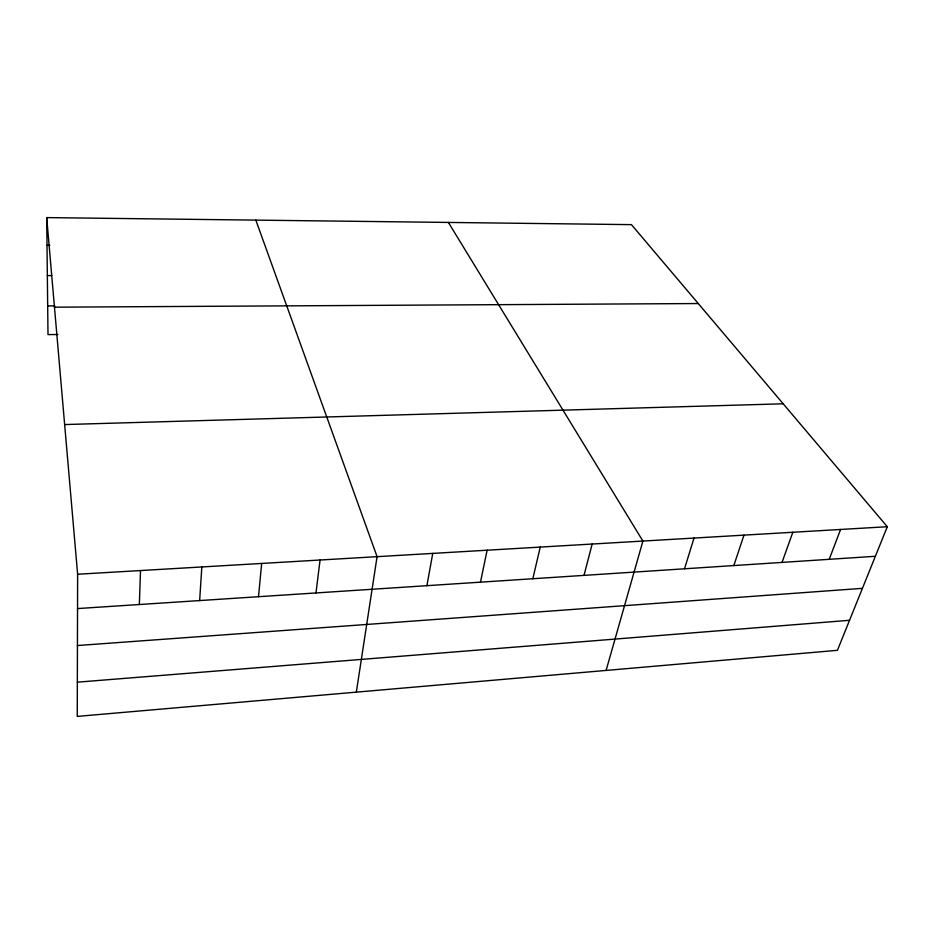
<?xml version="1.0" encoding="UTF-8"?>
<svg xmlns="http://www.w3.org/2000/svg" width="934" height="934" viewBox="0 0 934 934"><rect width="100%" height="100%" fill="white"/><g stroke="black" fill="none" stroke-linecap="round" stroke-linejoin="round"><path stroke-width="1.4" d="M46.7 217.599L77.627 574.247L77.253 716.401L837.424 650.321L887.3 526.718L631.442 224.639L46.7 217.599L47.996 334.606L57.908 334.489M139.341 604.52L140.509 570.557M199.642 600.562L201.837 566.961M258.496 596.709L261.672 563.447M315.961 592.95L320.07 560.015M356.333 692.141L377.079 556.664L255.834 220.12M426.908 585.676L432.746 553.395M480.473 582.162L487.116 550.208M532.835 578.741L540.237 547.091M584.019 575.379L592.156 544.043M606.108 670.425L642.907 541.066L448.39 222.432M684.505 568.794L694.02 538.066M733.82 565.572L743.978 535.124M782.038 562.408L792.826 532.263M829.205 559.314L840.588 529.461M77.347 682.17L849.543 620.293M77.44 645.534L862.432 588.338M77.545 608.571L875.368 556.29M77.627 574.247L887.3 526.718M64.644 424.561L783.182 403.792M47.681 305.92L54.849 305.885M54.464 307.181L698.27 303.538M47.342 275.588L51.709 275.6M47.004 245.35L49.852 245.373"/></g></svg>
